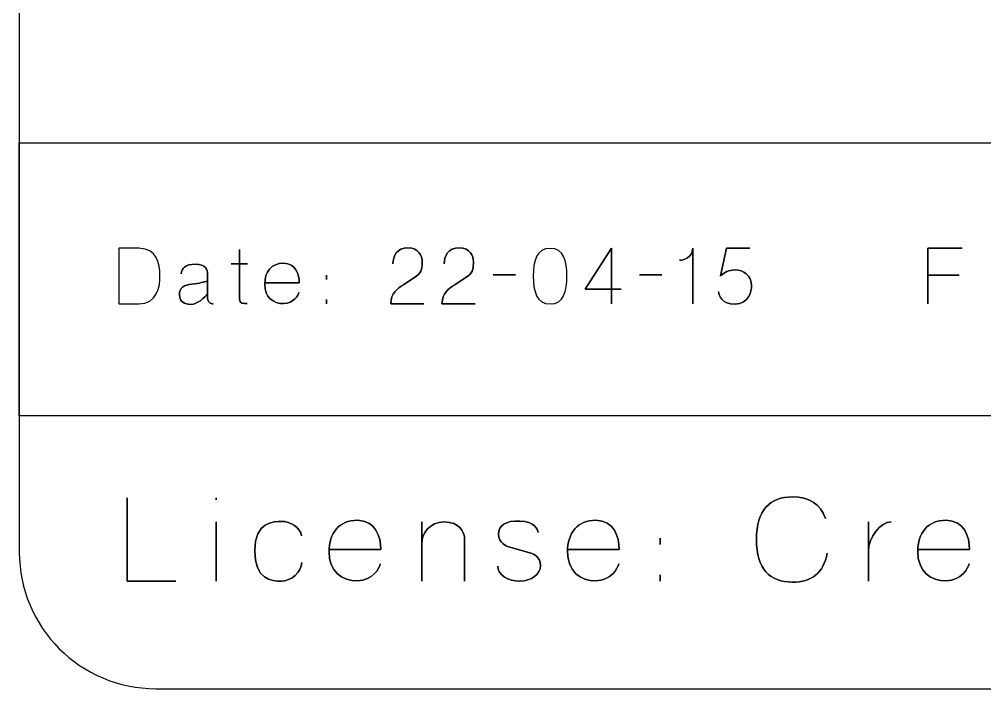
# Model space of a CAD drawing. Extents: x 15 to 785, y -585 to -15.
# Drawn here: x 15 to 121.1, y -585 to -511.4 of the extents above; entities that cross this region are included whole.
import ezdxf

# ---------------------------------------------------------------- set-up
doc = ezdxf.new("R2010")
doc.units = 0
doc.header["$MEASUREMENT"] = 0
doc.layers.add('LAYER_1', color=7, linetype='CONTINUOUS')

# ---------------------------------------------------------------- blocks, each defined once
blk = doc.blocks.new('BLOCK_2')
at = {"layer": 'LAYER_1', "color": 250}
blk.add_lwpolyline([(785, -555), (15, -555), (15, -525), (785, -525), (785, -555)], dxfattribs=at)
blk.add_open_spline([(785, -570), (785, -578.28), (778.28, -585), (770, -585), (770, -585), (30, -585), (30, -585), (21.72, -585), (15, -578.28), (15, -570), (15, -570), (15, -30), (15, -30), (15, -21.72), (21.72, -15), (30, -15), (30, -15), (770, -15), (770, -15), (778.28, -15), (785, -21.72), (785, -30), (785, -30), (785, -570), (785, -570)], degree=3, knots=[0, 0, 0, 0, 1, 1, 1, 2, 2, 2, 3, 3, 3, 4, 4, 4, 5, 5, 5, 6, 6, 6, 7, 7, 7, 8, 8, 8, 8], dxfattribs=at)
blk = doc.blocks.new('BLOCK_3')
at = {"layer": 'LAYER_1', "color": 30}
for points, knots in [([(25.95, -542.71), (25.95, -542.71), (25.95, -536.6), (25.95, -536.6), (25.95, -536.6), (28.15, -536.6), (28.15, -536.6), (30.16, -536.6), (30.41, -538.29), (30.46, -539.56), (30.51, -540.83), (30.08, -542.71), (28.15, -542.71), (28.15, -542.71), (25.95, -542.71), (25.95, -542.71)], [0, 0, 0, 0, 1, 1, 1, 2, 2, 2, 3, 3, 3, 4, 4, 4, 5, 5, 5, 5]), ([(25.95, -542.71), (25.95, -542.71), (25.95, -536.6), (25.95, -536.6), (25.95, -536.6), (28.15, -536.6), (28.15, -536.6), (30.16, -536.6), (30.41, -538.29), (30.46, -539.56), (30.51, -540.83), (30.08, -542.71), (28.15, -542.71), (28.15, -542.71), (25.95, -542.71), (25.95, -542.71)], [0, 0, 0, 0, 1, 1, 1, 2, 2, 2, 3, 3, 3, 4, 4, 4, 5, 5, 5, 5]), ([(40.04, -542.66), (39.63, -542.69), (39.18, -542.71), (39.18, -542.14), (39.18, -541.56), (39.18, -536.72), (39.18, -536.72), (39.18, -536.72), (39.18, -541.56), (39.18, -542.14), (39.18, -542.71), (39.63, -542.69), (40.04, -542.66)], [0, 0, 0, 0, 1, 1, 1, 2, 2, 2, 3, 3, 3, 4, 4, 4, 4]), ([(55.82, -542.71), (55.85, -541.47), (56.51, -541.07), (57.23, -540.6), (57.23, -540.6), (58.68, -539.63), (58.68, -539.63), (59.28, -539.22), (59.27, -538.62), (59.27, -538.06), (59.27, -537.48), (58.92, -536.55), (57.71, -536.55), (56.5, -536.55), (56.05, -537.45), (56.05, -538.29), (56.05, -537.45), (56.5, -536.55), (57.71, -536.55), (58.92, -536.55), (59.27, -537.48), (59.27, -538.06), (59.27, -538.62), (59.28, -539.22), (58.68, -539.63), (58.68, -539.63), (57.23, -540.6), (57.23, -540.6), (56.51, -541.07), (55.85, -541.47), (55.82, -542.71), (55.82, -542.71), (59.45, -542.71), (59.45, -542.71), (59.45, -542.71), (55.82, -542.71), (55.82, -542.71)], [0, 0, 0, 0, 1, 1, 1, 2, 2, 2, 3, 3, 3, 4, 4, 4, 5, 5, 5, 6, 6, 6, 7, 7, 7, 8, 8, 8, 9, 9, 9, 10, 10, 10, 11, 11, 11, 12, 12, 12, 12]), ([(61.45, -542.71), (61.48, -541.47), (62.14, -541.07), (62.86, -540.6), (62.86, -540.6), (64.31, -539.63), (64.31, -539.63), (64.91, -539.22), (64.9, -538.62), (64.9, -538.06), (64.9, -537.48), (64.55, -536.55), (63.34, -536.55), (62.13, -536.55), (61.69, -537.45), (61.69, -538.29), (61.69, -537.45), (62.13, -536.55), (63.34, -536.55), (64.55, -536.55), (64.9, -537.48), (64.9, -538.06), (64.9, -538.62), (64.91, -539.22), (64.31, -539.63), (64.31, -539.63), (62.86, -540.6), (62.86, -540.6), (62.14, -541.07), (61.48, -541.47), (61.45, -542.71), (61.45, -542.71), (65.08, -542.71), (65.08, -542.71), (65.08, -542.71), (61.45, -542.71), (61.45, -542.71)], [0, 0, 0, 0, 1, 1, 1, 2, 2, 2, 3, 3, 3, 4, 4, 4, 5, 5, 5, 6, 6, 6, 7, 7, 7, 8, 8, 8, 9, 9, 9, 10, 10, 10, 11, 11, 11, 12, 12, 12, 12]), ([(71.48, -539.66), (71.48, -537.98), (71.84, -536.61), (73.33, -536.61), (74.82, -536.61), (75.17, -537.98), (75.17, -539.66), (75.17, -541.34), (74.82, -542.71), (73.33, -542.71), (71.84, -542.71), (71.48, -541.34), (71.48, -539.66)], [0, 0, 0, 0, 1, 1, 1, 2, 2, 2, 3, 3, 3, 4, 4, 4, 4]), ([(71.48, -539.66), (71.48, -537.98), (71.84, -536.61), (73.33, -536.61), (74.82, -536.61), (75.17, -537.98), (75.17, -539.66), (75.17, -541.34), (74.82, -542.71), (73.33, -542.71), (71.84, -542.71), (71.48, -541.34), (71.48, -539.66)], [0, 0, 0, 0, 1, 1, 1, 2, 2, 2, 3, 3, 3, 4, 4, 4, 4]), ([(80.06, -542.71), (80.06, -542.71), (80.06, -536.6), (80.06, -536.6), (80.06, -536.6), (77.18, -541.08), (77.18, -541.08), (77.18, -541.08), (81.14, -541.08), (81.14, -541.08), (81.14, -541.08), (77.18, -541.08), (77.18, -541.08), (77.18, -541.08), (80.06, -536.6), (80.06, -536.6), (80.06, -536.6), (80.06, -542.71), (80.06, -542.71)], [0, 0, 0, 0, 1, 1, 1, 2, 2, 2, 3, 3, 3, 4, 4, 4, 5, 5, 5, 6, 6, 6, 6]), ([(89, -542.71), (89, -542.71), (89, -536.6), (89, -536.6), (89, -537.64), (87.99, -537.89), (87.56, -537.92), (87.99, -537.89), (89, -537.64), (89, -536.6), (89, -536.6), (89, -542.71), (89, -542.71)], [0, 0, 0, 0, 1, 1, 1, 2, 2, 2, 3, 3, 3, 4, 4, 4, 4]), ([(95.27, -536.6), (95.27, -536.6), (92.73, -536.6), (92.73, -536.6), (92.73, -536.6), (92.05, -539.63), (92.05, -539.63), (92.54, -539.22), (92.84, -538.98), (93.68, -538.98), (94.52, -538.98), (95.47, -539.55), (95.47, -540.73), (95.47, -541.25), (95.19, -542.73), (93.66, -542.73), (92.15, -542.73), (91.94, -541.86), (91.84, -541.36), (91.94, -541.86), (92.15, -542.73), (93.66, -542.73), (95.19, -542.73), (95.47, -541.25), (95.47, -540.73), (95.47, -539.55), (94.52, -538.98), (93.68, -538.98), (92.84, -538.98), (92.54, -539.22), (92.05, -539.63), (92.05, -539.63), (92.73, -536.6), (92.73, -536.6), (92.73, -536.6), (95.27, -536.6), (95.27, -536.6)], [0, 0, 0, 0, 1, 1, 1, 2, 2, 2, 3, 3, 3, 4, 4, 4, 5, 5, 5, 6, 6, 6, 7, 7, 7, 8, 8, 8, 9, 9, 9, 10, 10, 10, 11, 11, 11, 12, 12, 12, 12]), ([(114.85, -542.71), (114.85, -542.71), (114.85, -536.6), (114.85, -536.6), (114.85, -536.6), (118.63, -536.6), (118.63, -536.6), (118.63, -536.6), (114.85, -536.6), (114.85, -536.6), (114.85, -536.6), (114.85, -542.71), (114.85, -542.71)], [0, 0, 0, 0, 1, 1, 1, 2, 2, 2, 3, 3, 3, 4, 4, 4, 4]), ([(35.68, -542.15), (35.68, -542.15), (35.68, -539.37), (35.68, -539.37), (35.68, -539.01), (35.51, -538.34), (34.36, -538.34), (33.22, -538.34), (32.8, -538.85), (32.8, -539.39), (32.8, -538.85), (33.22, -538.34), (34.36, -538.34), (35.51, -538.34), (35.68, -539.01), (35.68, -539.37), (35.68, -539.37), (35.68, -542.15), (35.68, -542.15), (35.68, -542.66), (36.29, -542.71), (36.29, -542.71), (36.29, -542.71), (35.68, -542.66), (35.68, -542.15)], [0, 0, 0, 0, 1, 1, 1, 2, 2, 2, 3, 3, 3, 4, 4, 4, 5, 5, 5, 6, 6, 6, 7, 7, 7, 8, 8, 8, 8]), ([(38.29, -538.32), (38.29, -538.32), (40.06, -538.32), (40.06, -538.32), (40.06, -538.32), (38.29, -538.32), (38.29, -538.32)], [0, 0, 0, 0, 1, 1, 1, 2, 2, 2, 2]), ([(41.98, -540.39), (41.98, -540.39), (45.76, -540.39), (45.76, -540.39), (45.76, -539.45), (45.39, -538.24), (44.04, -538.24), (42.7, -538.24), (41.97, -539.16), (41.97, -540.55), (41.97, -541.96), (42.91, -542.71), (44.04, -542.67), (45.18, -542.64), (45.67, -541.76), (45.73, -541.44), (45.67, -541.76), (45.18, -542.64), (44.04, -542.67), (42.91, -542.71), (41.97, -541.96), (41.97, -540.55), (41.97, -539.16), (42.7, -538.24), (44.04, -538.24), (45.39, -538.24), (45.76, -539.45), (45.76, -540.39), (45.76, -540.39), (41.98, -540.39), (41.98, -540.39)], [0, 0, 0, 0, 1, 1, 1, 2, 2, 2, 3, 3, 3, 4, 4, 4, 5, 5, 5, 6, 6, 6, 7, 7, 7, 8, 8, 8, 9, 9, 9, 10, 10, 10, 10]), ([(48.77, -540.03), (48.77, -540.03), (48.77, -539.56), (48.77, -539.56), (48.77, -539.56), (48.77, -540.03), (48.77, -540.03)], [0, 0, 0, 0, 1, 1, 1, 2, 2, 2, 2]), ([(67.08, -539.51), (67.08, -539.51), (69.54, -539.51), (69.54, -539.51), (69.54, -539.51), (67.08, -539.51), (67.08, -539.51)], [0, 0, 0, 0, 1, 1, 1, 2, 2, 2, 2]), ([(83.16, -539.51), (83.16, -539.51), (85.62, -539.51), (85.62, -539.51), (85.62, -539.51), (83.16, -539.51), (83.16, -539.51)], [0, 0, 0, 0, 1, 1, 1, 2, 2, 2, 2]), ([(118.29, -539.56), (118.29, -539.56), (114.85, -539.56), (114.85, -539.56), (114.85, -539.56), (118.29, -539.56), (118.29, -539.56)], [0, 0, 0, 0, 1, 1, 1, 2, 2, 2, 2]), ([(33.86, -542.76), (33.16, -542.73), (32.6, -542.51), (32.6, -541.73), (32.6, -540.94), (33.08, -540.61), (33.97, -540.53), (34.86, -540.44), (35.26, -540.31), (35.68, -540.19), (35.26, -540.31), (34.86, -540.44), (33.97, -540.53), (33.08, -540.61), (32.6, -540.94), (32.6, -541.73), (32.6, -542.51), (33.16, -542.73), (33.86, -542.76), (34.56, -542.78), (35.43, -541.96), (35.68, -541.6), (35.43, -541.96), (34.56, -542.78), (33.86, -542.76)], [0, 0, 0, 0, 1, 1, 1, 2, 2, 2, 3, 3, 3, 4, 4, 4, 5, 5, 5, 6, 6, 6, 7, 7, 7, 8, 8, 8, 8]), ([(48.77, -542.71), (48.77, -542.71), (48.77, -542.24), (48.77, -542.24), (48.77, -542.24), (48.77, -542.71), (48.77, -542.71)], [0, 0, 0, 0, 1, 1, 1, 2, 2, 2, 2]), ([(32.21, -573.19), (32.21, -573.19), (26.86, -573.19), (26.86, -573.19), (26.86, -573.19), (26.86, -564.03), (26.86, -564.03), (26.86, -564.03), (26.86, -573.19), (26.86, -573.19), (26.86, -573.19), (32.21, -573.19), (32.21, -573.19)], [0, 0, 0, 0, 1, 1, 1, 2, 2, 2, 3, 3, 3, 4, 4, 4, 4]), ([(36.65, -564.25), (36.65, -564.25), (36.65, -564.02), (36.65, -564.02), (36.65, -564.02), (36.65, -564.25), (36.65, -564.25)], [0, 0, 0, 0, 1, 1, 1, 2, 2, 2, 2]), ([(99.97, -573.29), (97.45, -573.29), (96.01, -571.85), (96.01, -568.6), (96.01, -565.36), (97.45, -563.92), (99.97, -563.92), (101.78, -563.92), (103.02, -564.66), (103.58, -566.29), (103.02, -564.66), (101.78, -563.92), (99.97, -563.92), (97.45, -563.92), (96.01, -565.36), (96.01, -568.6), (96.01, -571.85), (97.45, -573.29), (99.97, -573.29), (102.06, -573.29), (103.38, -572.3), (103.78, -570.11), (103.38, -572.3), (102.06, -573.29), (99.97, -573.29)], [0, 0, 0, 0, 1, 1, 1, 2, 2, 2, 3, 3, 3, 4, 4, 4, 5, 5, 5, 6, 6, 6, 7, 7, 7, 8, 8, 8, 8]), ([(54.72, -569.71), (54.72, -568.3), (54.17, -566.49), (52.15, -566.49), (50.14, -566.49), (49.04, -567.86), (49.04, -569.96), (49.04, -572.07), (50.46, -573.19), (52.15, -573.14), (53.85, -573.08), (54.58, -571.76), (54.67, -571.29), (54.58, -571.76), (53.85, -573.08), (52.15, -573.14), (50.46, -573.19), (49.04, -572.07), (49.04, -569.96), (49.04, -567.86), (50.14, -566.49), (52.15, -566.49), (54.17, -566.49), (54.72, -568.3), (54.72, -569.71), (54.72, -569.71), (49.05, -569.71), (49.05, -569.71), (49.05, -569.71), (54.72, -569.71), (54.72, -569.71)], [0, 0, 0, 0, 1, 1, 1, 2, 2, 2, 3, 3, 3, 4, 4, 4, 5, 5, 5, 6, 6, 6, 7, 7, 7, 8, 8, 8, 9, 9, 9, 10, 10, 10, 10]), ([(75.25, -569.71), (75.25, -569.71), (80.92, -569.71), (80.92, -569.71), (80.92, -568.3), (80.37, -566.49), (78.35, -566.49), (76.34, -566.49), (75.24, -567.86), (75.24, -569.96), (75.24, -572.07), (76.66, -573.19), (78.35, -573.14), (80.05, -573.08), (80.78, -571.76), (80.87, -571.29), (80.78, -571.76), (80.05, -573.08), (78.35, -573.14), (76.66, -573.19), (75.24, -572.07), (75.24, -569.96), (75.24, -567.86), (76.34, -566.49), (78.35, -566.49), (80.37, -566.49), (80.92, -568.3), (80.92, -569.71), (80.92, -569.71), (75.25, -569.71), (75.25, -569.71)], [0, 0, 0, 0, 1, 1, 1, 2, 2, 2, 3, 3, 3, 4, 4, 4, 5, 5, 5, 6, 6, 6, 7, 7, 7, 8, 8, 8, 9, 9, 9, 10, 10, 10, 10]), ([(119.42, -569.71), (119.42, -568.3), (118.86, -566.49), (116.84, -566.49), (114.83, -566.49), (113.73, -567.86), (113.73, -569.96), (113.73, -572.07), (115.15, -573.19), (116.84, -573.14), (118.54, -573.08), (119.28, -571.76), (119.37, -571.29), (119.28, -571.76), (118.54, -573.08), (116.84, -573.14), (115.15, -573.19), (113.73, -572.07), (113.73, -569.96), (113.73, -567.86), (114.83, -566.49), (116.84, -566.49), (118.86, -566.49), (119.42, -568.3), (119.42, -569.71), (119.42, -569.71), (113.74, -569.71), (113.74, -569.71), (113.74, -569.71), (119.42, -569.71), (119.42, -569.71)], [0, 0, 0, 0, 1, 1, 1, 2, 2, 2, 3, 3, 3, 4, 4, 4, 5, 5, 5, 6, 6, 6, 7, 7, 7, 8, 8, 8, 9, 9, 9, 10, 10, 10, 10]), ([(36.65, -573.17), (36.65, -573.17), (36.65, -566.66), (36.65, -566.66), (36.65, -566.66), (36.65, -573.2), (36.65, -573.17)], [0, 0, 0, 0, 1, 1, 1, 2, 2, 2, 2]), ([(46.05, -571.12), (46.01, -572.18), (44.87, -573.19), (43.79, -573.19), (42.72, -573.19), (40.88, -573.01), (40.88, -569.82), (40.88, -566.65), (42.94, -566.61), (43.84, -566.61), (44.74, -566.61), (45.94, -567.31), (46.01, -568.19), (45.94, -567.31), (44.74, -566.61), (43.84, -566.61), (42.94, -566.61), (40.88, -566.65), (40.88, -569.82), (40.88, -573.01), (42.72, -573.19), (43.79, -573.19), (44.87, -573.19), (46.01, -572.18), (46.05, -571.12)], [0, 0, 0, 0, 1, 1, 1, 2, 2, 2, 3, 3, 3, 4, 4, 4, 5, 5, 5, 6, 6, 6, 7, 7, 7, 8, 8, 8, 8]), ([(63.91, -573.19), (63.91, -573.19), (63.91, -568.94), (63.91, -568.36), (63.91, -567.78), (63.32, -566.68), (61.71, -566.67), (60.08, -566.66), (59.23, -567.92), (59.23, -569.08), (59.23, -567.92), (60.08, -566.66), (61.71, -566.67), (63.32, -566.68), (63.91, -567.78), (63.91, -568.36), (63.91, -568.94), (63.91, -573.19), (63.91, -573.19)], [0, 0, 0, 0, 1, 1, 1, 2, 2, 2, 3, 3, 3, 4, 4, 4, 5, 5, 5, 6, 6, 6, 6]), ([(59.23, -573.19), (59.23, -573.19), (59.23, -566.67), (59.23, -566.67), (59.23, -566.67), (59.23, -573.19), (59.23, -573.19)], [0, 0, 0, 0, 1, 1, 1, 2, 2, 2, 2]), ([(72, -567.84), (72.02, -567.52), (71.6, -566.63), (70, -566.57), (68.4, -566.53), (67.67, -567.04), (67.67, -568.02), (67.67, -569.01), (68.49, -569.31), (68.8, -569.4), (68.8, -569.4), (71.2, -570.11), (71.2, -570.11), (71.51, -570.19), (72.28, -570.53), (72.28, -571.47), (72.28, -572.41), (71.27, -573.19), (70, -573.19), (68.73, -573.19), (67.58, -572.51), (67.58, -571.52), (67.58, -572.51), (68.73, -573.19), (70, -573.19), (71.27, -573.19), (72.28, -572.41), (72.28, -571.47), (72.28, -570.53), (71.51, -570.19), (71.2, -570.11), (71.2, -570.11), (68.8, -569.4), (68.8, -569.4), (68.49, -569.31), (67.67, -569.01), (67.67, -568.02), (67.67, -567.04), (68.4, -566.53), (70, -566.57), (71.6, -566.63), (72.02, -567.52), (72, -567.84)], [0, 0, 0, 0, 1, 1, 1, 2, 2, 2, 3, 3, 3, 4, 4, 4, 5, 5, 5, 6, 6, 6, 7, 7, 7, 8, 8, 8, 9, 9, 9, 10, 10, 10, 11, 11, 11, 12, 12, 12, 13, 13, 13, 14, 14, 14, 14]), ([(110.81, -566.67), (109.63, -566.66), (108.28, -568.4), (108.32, -569.86), (108.28, -568.4), (109.63, -566.66), (110.81, -566.67)], [0, 0, 0, 0, 1, 1, 1, 2, 2, 2, 2]), ([(108.32, -566.67), (108.32, -566.67), (108.32, -573.19), (108.32, -573.19), (108.32, -573.19), (108.32, -566.67), (108.32, -566.67)], [0, 0, 0, 0, 1, 1, 1, 2, 2, 2, 2]), ([(85.43, -569.17), (85.43, -569.17), (85.43, -568.47), (85.43, -568.47), (85.43, -568.47), (85.43, -569.17), (85.43, -569.17)], [0, 0, 0, 0, 1, 1, 1, 2, 2, 2, 2]), ([(85.43, -573.19), (85.43, -573.19), (85.43, -572.49), (85.43, -572.49), (85.43, -572.49), (85.43, -573.19), (85.43, -573.19)], [0, 0, 0, 0, 1, 1, 1, 2, 2, 2, 2])]:
    blk.add_open_spline(points, degree=3, knots=knots, dxfattribs=at)

msp = doc.modelspace()

# ---------------------------------------------------------------- block references
at = {"layer": 'LAYER_1'}
for name in ['BLOCK_2', 'BLOCK_3']:
    msp.add_blockref(name, (0, 0), dxfattribs=at)

doc.saveas('drawing.dxf')
